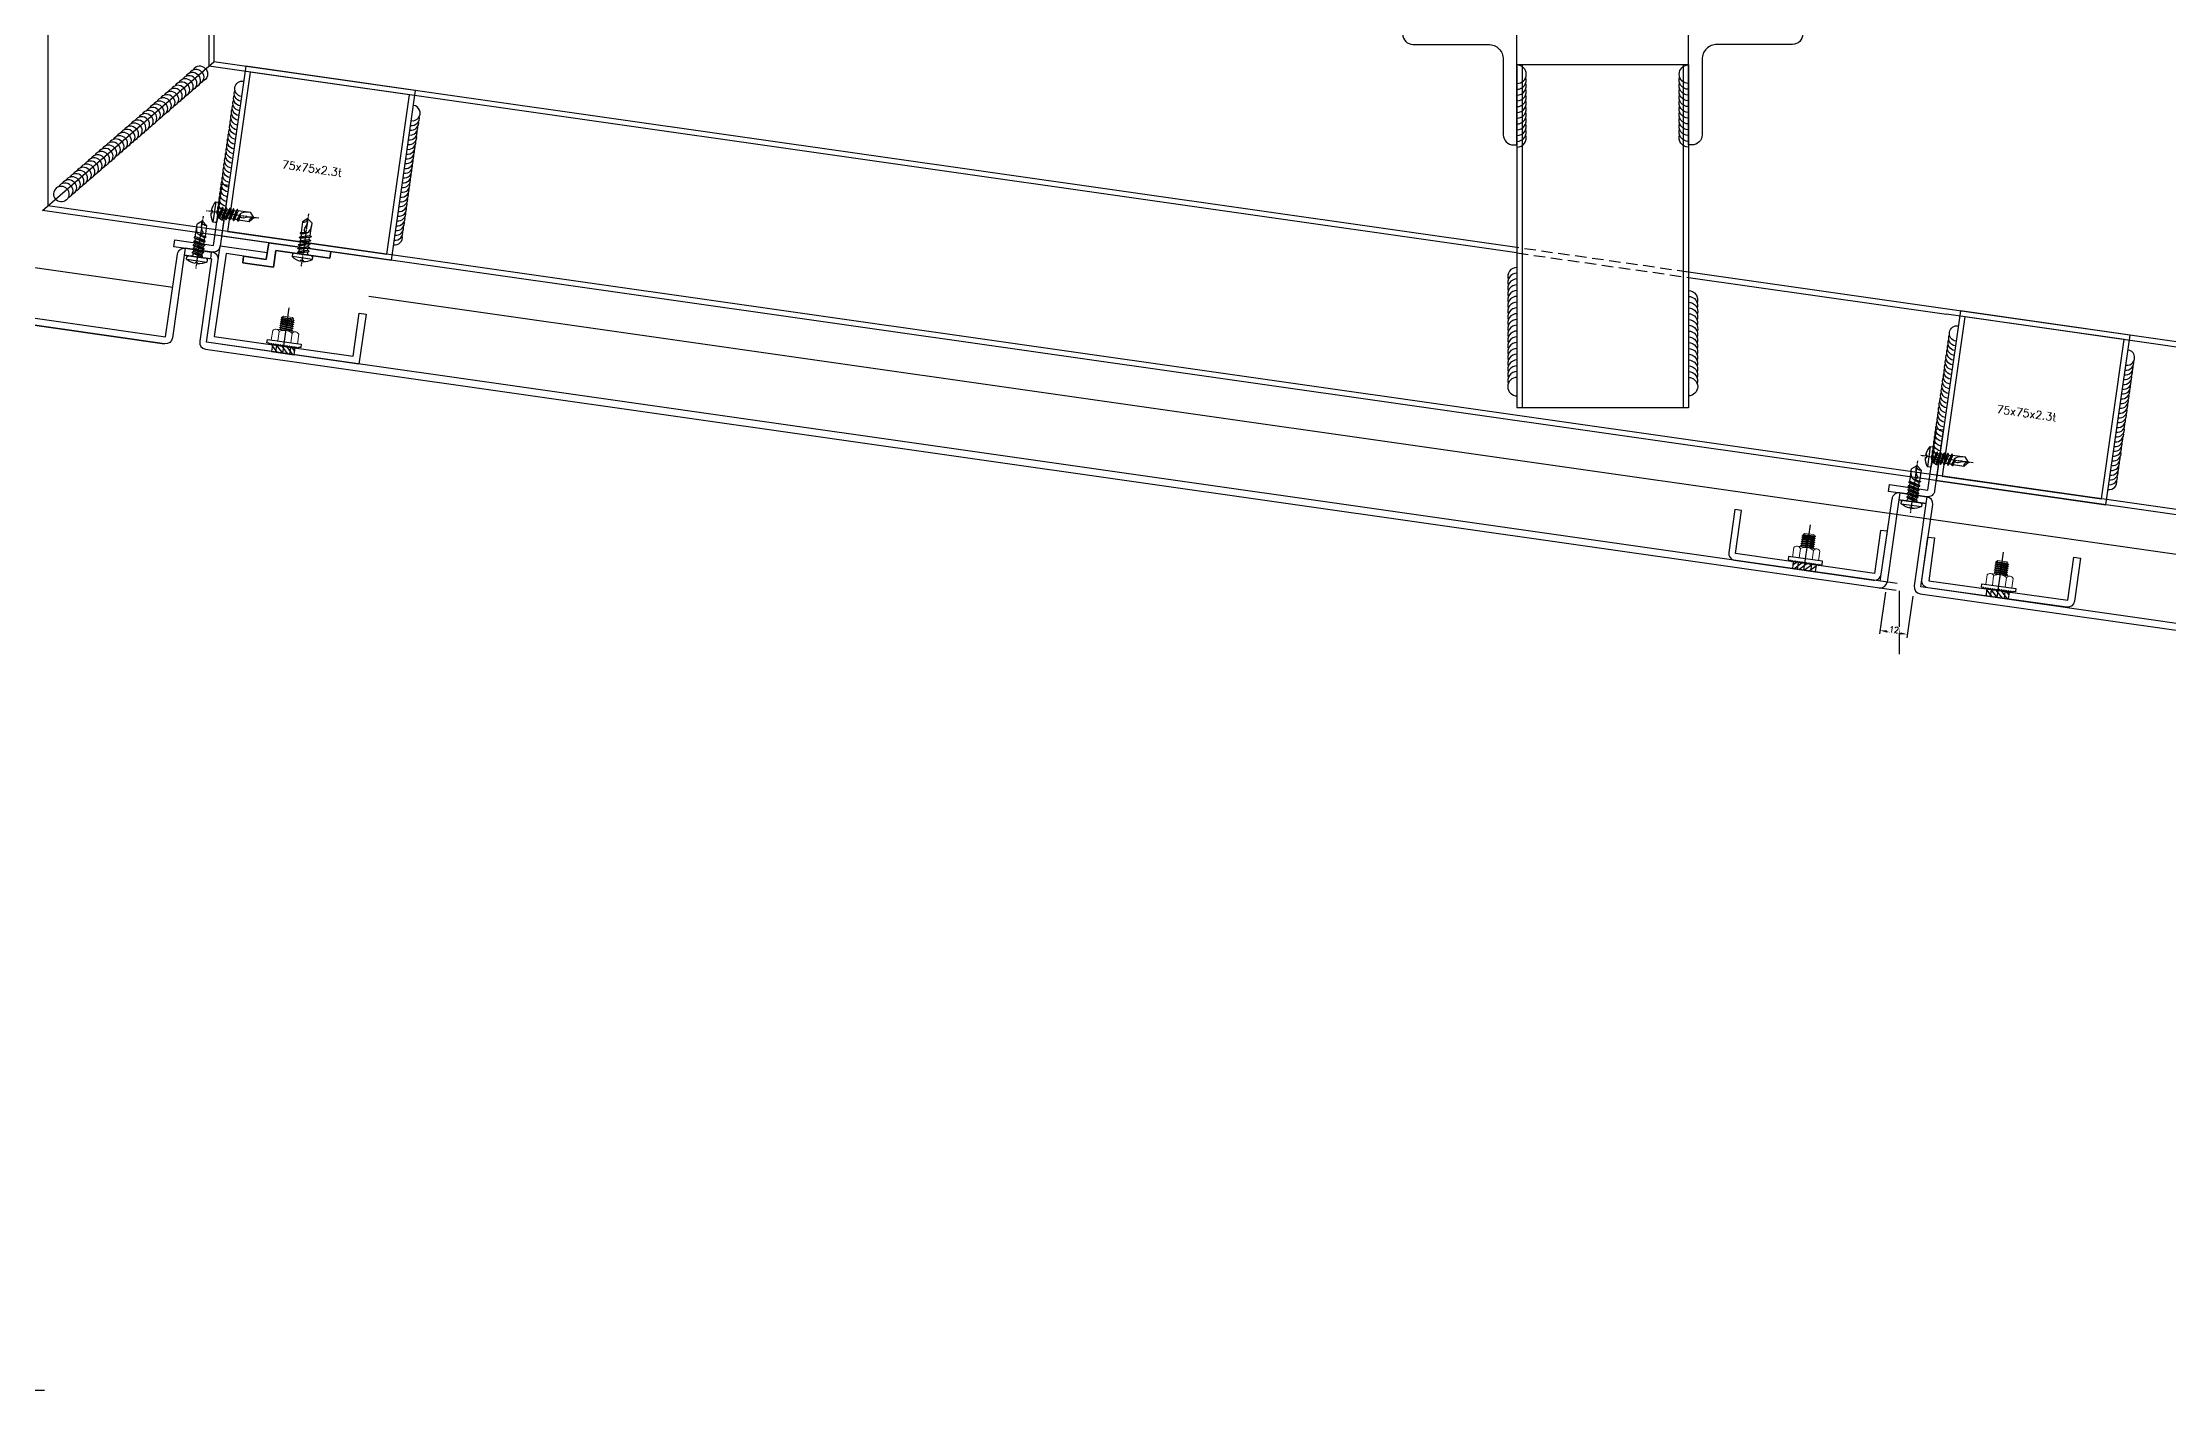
# Model space of a CAD drawing. Extents: x -3378 to 102197, y -3799 to 48702.
# Drawn here: x 55939 to 56869, y 27798 to 28388 of the extents above; entities that cross this region are included whole.
import ezdxf

# ---------------------------------------------------------------- set-up
doc = ezdxf.new("R2010")
doc.units = 0
doc.linetypes.add('CENTER', pattern=[2, 1.25, -0.25, 0.25, -0.25])
doc.linetypes.add('HIDDEN', pattern=[0.375, 0.25, -0.125])
for name, color, linetype in [('11', 11, 'Continuous'), ('24WELD', 55, 'Continuous'), ('3', 3, 'Continuous'), ('4', 4, 'Continuous'), ('6', 6, 'Continuous'), ('ARR', 6, 'Continuous'), ('BCM-DIM', 54, 'Continuous'), ('BCM-EXT', 2, 'Continuous'), ('BCM-SIL', 8, 'Continuous'), ('GM_SECT_15', 15, 'Continuous'), ('視覺模型鋁擠型暫替', 4, 'Continuous'), ('金屬面材 METAL PANEL', 2, 'Continuous'), ('鐵件 STEEL', 20, 'Continuous'), ('隱藏線 HIDDEN', 8, 'HIDDEN')]:
    doc.layers.add(name, color=color, linetype=linetype)
doc.layers.add('12', color=3, linetype='Continuous', lineweight=9)
doc.layers.add('不顯示', color=254, linetype='Continuous', plot=False)
doc.styles.add('DIM', font='simplex.shx', dxfattribs={"bigfont": 'chineset.shx'})
doc.styles.get("Standard").update_dxf_attribs({"font": 'romans.shx', "bigfont": 'chinese.shx'})
doc.dimstyles.new('b4-3', dxfattribs={"dimtxt": 5, "dimasz": 3, "dimexe": 1.5, "dimexo": 1.5, "dimgap": 0, "dimtad": 1, "dimtxsty": 'Standard', "dimcen": -1.5, "dimdle": 1, "dimclrd": 256, "dimclre": 256, "dimclrt": 3, "dimadec": 0, "dimazin": 0, "dimtfac": 1, "dimtmove": 0, "dimatfit": 3, "dimfxl": 0.18, "dimtfill": 1, "dimarcsym": 1})

# ---------------------------------------------------------------- blocks, each defined once
blk = doc.blocks.new('M5x16圓頭自攻')
at = {"layer": 'ARR', "color": 0, "linetype": 'CENTER', "ltscale": 0.87}
blk.add_line((18, 0), (-5.1, 0), dxfattribs=at)
at = {"layer": 'ARR', "color": 0, "linetype": 'ByBlock', "ltscale": 0.3}
for p, q in [((-1.61, -4.5), (-1.61, 4.5)), ((0.5, 2.24), (1.14, 1.9)), ((0.72, 2.13), (1.65, -2.5)), ((1.89, 1.9), (1.14, 1.9)), ((2.24, 2.5), (3.24, -2.5)), ((3.48, 1.9), (2.73, 1.9)), ((3.83, 2.5), (4.83, -2.5)), ((5.07, 1.9), (4.32, 1.9)), ((5.42, 2.5), (6.42, -2.5)), ((6.81, 1.9), (5.91, 1.9)), ((7.16, 2.5), (8.16, -2.5)), ((8.4, 1.9), (7.65, 1.9)), ((8.73, 1.9), (7.98, 1.9)), ((9.08, 2.5), (9.7, -0.6)), ((14.12, 2.1), (9.46, 2.1)), ((15.83, 0.06), (14.12, 2.1)), ((15.83, 0.06), (15.95, 0.06)), ((16, -0.01), (16, 0.01)), ((2.14, -1.9), (2.89, -1.9)), ((3.73, -1.9), (4.48, -1.9)), ((5.32, -1.9), (6.07, -1.9)), ((6.91, -1.9), (7.81, -1.9)), ((8.54, -2.1), (12.91, -2.1)), ((15.83, -0.06), (14.12, -2.1)), ((15.83, -0.06), (15.95, -0.06))]:
    blk.add_line(p, q, dxfattribs=at)
blk.add_lwpolyline([(-2.98, -0.5, 0.134476), (-1.61, -4.5), (-0.58, -4.5, 0.198912), (-0.44, -4.44), (-0.06, -4.06, 0.198912), (0, -3.92), (0, 3.92, 0.198912), (-0.06, 4.06), (-0.44, 4.44, 0.198912), (-0.58, 4.5), (-1.61, 4.5, 0.134562), (-2.98, 0.5), (-2.48, 0.5), (-2.48, -0.5), (-2.98, -0.5)], format="xyb", dxfattribs=at)
blk.add_lwpolyline([(1.14, 1.9), (2.14, -1.9), (1.8, -2.5), (1.65, -2.5), (1.3, -1.9), (0.3, 1.9), (0.5, 2.24)], dxfattribs=at)
for points in [[(3.24, -2.5), (2.89, -1.9), (1.89, 1.9), (2.24, 2.5), (2.39, 2.5), (2.73, 1.9), (3.73, -1.9), (3.39, -2.5)], [(4.83, -2.5), (4.48, -1.9), (3.48, 1.9), (3.83, 2.5), (3.98, 2.5), (4.32, 1.9), (5.32, -1.9), (4.98, -2.5)], [(6.42, -2.5), (6.07, -1.9), (5.07, 1.9), (5.42, 2.5), (5.57, 2.5), (5.91, 1.9), (6.91, -1.9), (6.57, -2.5)], [(8.16, -2.5), (7.81, -1.9), (6.81, 1.9), (7.16, 2.5), (7.31, 2.5), (7.65, 1.9), (8.65, -1.9), (8.31, -2.5)], [(9.08, 2.5), (8.73, 1.9), (9.7, -0.6), (9.46, 2.1), (9.23, 2.5)]]:
    blk.add_lwpolyline(points, close=True, dxfattribs=at)
for centre, radius, start, end in [((0.67, 3.07), 0.874, 220.33884, 257.78016), ((10.86, -0.29), 1.2, 56.15202, 236.15202), ((14.85, 6.88), 7.01, 241.64577, 278.00805), ((15.9, 1.75), 1.82, 168.86169, 267.68654), ((15.95, 0.01), 0.05, 0, 90), ((1.17, -3.34), 1.44, 84.73115, 144.21996), ((13.52, 4.88), 7.01, 241.64577, 274.95411), ((15.95, -0.01), 0.05, 270, 0)]:
    blk.add_arc(centre, radius, start, end, dxfattribs=at)
blk = doc.blocks.new('*U255')
blk.add_blockref('M5x16圓頭自攻', (0, 0))
blk = doc.blocks.new('A$C19b21843')
at = {"layer": '11'}
blk.add_lwpolyline([(3.5, 4), (3, 3.5), (3.5, 3), (3, 2.5), (3.5, 2), (3, 1.5), (3.5, 1), (3.5, 0), (5, 0), (5, 15), (3.5, 15), (3.5, 14), (3, 13.5), (3.5, 13), (3, 12.5), (3.5, 12), (3, 11.5), (3.5, 11), (3, 10.5), (3.5, 10), (3, 9.5), (3.5, 9), (3, 8.5), (3.5, 8), (3, 7.5), (3.5, 7), (3, 6.5), (3.5, 6), (3, 5.5), (3.5, 5), (3, 4.5)], close=True, dxfattribs=at)
at = {"layer": '12'}
for p, q in [((5, 13.25), (9.17, 13.25)), ((9.17, 10.37), (5, 10.37)), ((10, 11.81), (10, 3.19)), ((10, 10.03), (10.19, 10.03)), ((10.46, 10.5), (10.89, 4.57)), ((10.73, 10.03), (11.06, 10.03)), ((11.34, 10.5), (11.77, 4.57)), ((11.61, 10.03), (11.94, 10.03)), ((12.21, 10.5), (12.64, 4.57)), ((12.48, 10.03), (12.81, 10.03)), ((13.09, 10.5), (13.52, 4.57)), ((13.36, 10.03), (13.69, 10.03)), ((13.96, 10.5), (14.39, 4.57)), ((14.23, 10.03), (14.56, 10.03)), ((14.84, 10.5), (15.27, 4.57)), ((9.17, 4.63), (5, 4.63)), ((9.17, 1.75), (5, 1.75)), ((10, 4.95), (10.02, 4.57)), ((10.62, 4.97), (10.25, 4.97)), ((11.5, 4.97), (11.13, 4.97)), ((12.38, 4.97), (12, 4.97)), ((13.25, 4.97), (12.88, 4.97)), ((14.12, 4.97), (13.75, 4.97)), ((15, 4.97), (14.63, 4.97))]:
    blk.add_line(p, q, dxfattribs=at)
for points in [[(10.73, 10.03), (10.46, 10.5), (10.19, 10.03), (10.62, 4.97), (10.89, 4.57), (11.13, 4.97)], [(11.61, 10.03), (11.34, 10.5), (11.06, 10.03), (11.5, 4.97), (11.77, 4.57), (12, 4.97)], [(12.48, 10.03), (12.21, 10.5), (11.94, 10.03), (12.38, 4.97), (12.64, 4.57), (12.88, 4.97)], [(13.36, 10.03), (13.09, 10.5), (12.81, 10.03), (13.25, 4.97), (13.52, 4.57), (13.75, 4.97)], [(14.23, 10.03), (13.96, 10.5), (13.69, 10.03), (14.12, 4.97), (14.39, 4.57), (14.63, 4.97)], [(15.11, 10.03), (14.84, 10.5), (14.56, 10.03), (15, 4.97), (15.27, 4.57), (15.5, 4.97)]]:
    blk.add_lwpolyline(points, close=True, dxfattribs=at)
for points in [[(15.11, 10.03), (15.47, 10.03), (15.47, 5.41)], [(15.47, 10.03), (16, 9.5), (16, 5.5), (15.5, 5)], [(10, 4.59), (10.02, 4.57), (10.25, 4.97), (10, 8.4)]]:
    blk.add_lwpolyline(points, dxfattribs=at)
for centre, radius, start, end in [((8.34, 11.81), 1.66, 300, 60), ((4.63, 7.5), 5.37, 327.68598, 32.31401), ((8.34, 3.19), 1.66, 300, 60)]:
    blk.add_arc(centre, radius, start, end, dxfattribs=at)
at = {"layer": '3'}
for p, q in [((0, 12.01), (3.25, 8.75)), ((3, 10.5), (0, 10.5)), ((0, 9.74), (3.12, 6.62)), ((1.77, 12.5), (3.38, 10.88)), ((0, 7.48), (3.49, 3.99)), ((0, 5.22), (2.72, 2.5)), ((0, 4.5), (3, 4.5)), ((0, 2.96), (0.46, 2.5))]:
    blk.add_line(p, q, dxfattribs=at)
at = {"layer": '4'}
blk.add_line((0, 7.5), (20, 7.5), dxfattribs=at)
at = {"layer": '6'}
blk.add_lwpolyline([(0, 12.5), (3, 12.5), (3.5, 12), (3, 11.5), (3.5, 11), (3, 10.5), (3.5, 10), (3, 9.5), (3.5, 9), (3, 8.5), (3.5, 8), (3, 7.5), (3.5, 7), (3, 6.5), (3.5, 6), (3, 5.5), (3.5, 5), (3, 4.5), (3.5, 4), (3, 3.5), (3.5, 3), (3, 2.5), (0, 2.5)], close=True, dxfattribs=at)
blk = doc.blocks.new('75x75x2.3t')
at = {"layer": 'GM_SECT_15'}
for points in [[(0, -75), (75, -75), (75, 0), (0, 0)], [(2.3, -72.7), (72.7, -72.7), (72.7, -2.3), (2.3, -2.3)]]:
    blk.add_lwpolyline(points, close=True, dxfattribs=at)
at = {"layer": '不顯示', "linetype": 'Continuous', "insert": (21.79, -38.48), "char_height": 3.5, "attachment_point": 1, "style": 'DIM'}
blk.add_mtext_dynamic_manual_height_columns('75x75x2.3t', width=3.4858, gutter_width=17.5, heights=[0], dxfattribs=at)
blk = doc.blocks.new('*U575')
for centre, end in [((-87.9, 45.6), 260.7588), ((-85.6, 44.5), 260.7588), ((-83.4, 43.3), 260.7588), ((-81.2, 42.2), 260.7588), ((-79, 41), 260.7588), ((-76.8, 39.9), 260.7588), ((-74.5, 38.7), 260.7588), ((-72.3, 37.6), 260.7588), ((-70.1, 36.4), 260.7588), ((-67.9, 35.3), 260.7588), ((-65.7, 34.1), 260.7588), ((-63.4, 33), 260.7588), ((-61.2, 31.8), 260.7588), ((-59, 30.7), 260.7588), ((-56.8, 29.5), 260.7588), ((-54.6, 28.4), 260.7588), ((-52.4, 27.2), 260.7588), ((-50.1, 26), 260.7588), ((-47.9, 24.9), 260.7588), ((-45.7, 23.7), 260.7588), ((-43.5, 22.6), 260.7588), ((-41.3, 21.4), 260.7588), ((-39, 20.3), 260.7588), ((-36.8, 19.1), 260.7588), ((-34.6, 18), 260.7588), ((-32.4, 16.8), 260.7588), ((-30.2, 15.7), 260.7588), ((-28, 14.5), 260.7588), ((-25.7, 13.4), 260.7588), ((-23.5, 12.2), 260.7588), ((-21.3, 11.1), 260.7588), ((-19.1, 9.9), 260.7588), ((-16.9, 8.8), 260.7588), ((-14.6, 7.6), 260.7588), ((-12.4, 6.5), 260.7588), ((-10.2, 5.3), 260.7588), ((-8, 4.1), 260.7588), ((-5.8, 3), 260.7588), ((-3.5, 1.8), 332.549)]:
    blk.add_arc(centre, 4, 152.549, end)
blk = doc.blocks.new('*U576')
for centre, end in [((-87.9, 45.6), 260.7588), ((-85.6, 44.5), 260.7588), ((-83.4, 43.3), 260.7588), ((-81.2, 42.2), 260.7588), ((-79, 41), 260.7588), ((-76.8, 39.9), 260.7588), ((-74.5, 38.7), 260.7588), ((-72.3, 37.6), 260.7588), ((-70.1, 36.4), 260.7588), ((-67.9, 35.3), 260.7588), ((-65.7, 34.1), 260.7588), ((-63.4, 33), 260.7588), ((-61.2, 31.8), 260.7588), ((-59, 30.7), 260.7588), ((-56.8, 29.5), 260.7588), ((-54.6, 28.4), 260.7588), ((-52.4, 27.2), 260.7588), ((-50.1, 26), 260.7588), ((-47.9, 24.9), 260.7588), ((-45.7, 23.7), 260.7588), ((-43.5, 22.6), 260.7588), ((-41.3, 21.4), 260.7588), ((-39, 20.3), 260.7588), ((-36.8, 19.1), 260.7588), ((-34.6, 18), 260.7588), ((-32.4, 16.8), 260.7588), ((-30.2, 15.7), 260.7588), ((-28, 14.5), 260.7588), ((-25.7, 13.4), 260.7588), ((-23.5, 12.2), 260.7588), ((-21.3, 11.1), 260.7588), ((-19.1, 9.9), 260.7588), ((-16.9, 8.8), 260.7588), ((-14.6, 7.6), 260.7588), ((-12.4, 6.5), 260.7588), ((-10.2, 5.3), 260.7588), ((-8, 4.1), 260.7588), ((-5.8, 3), 260.7588), ((-3.5, 1.8), 332.549)]:
    blk.add_arc(centre, 4, 152.549, end)
blk = doc.blocks.new('*U572')
for centre, end in [((-69, 2.2), 286.3529), ((-66.5, 2.2), 286.3529), ((-64, 2.1), 286.3529), ((-61.5, 2), 286.3529), ((-59, 1.9), 286.3529), ((-56.5, 1.8), 286.3529), ((-54, 1.7), 286.3529), ((-51.5, 1.7), 286.3529), ((-49, 1.6), 286.3529), ((-46.5, 1.5), 286.3529), ((-44, 1.4), 286.3529), ((-41.5, 1.3), 286.3529), ((-39, 1.3), 286.3529), ((-36.5, 1.2), 286.3529), ((-34, 1.1), 286.3529), ((-31.5, 1), 286.3529), ((-29, 0.9), 286.3529), ((-26.5, 0.9), 286.3529), ((-24, 0.8), 286.3529), ((-21.5, 0.7), 286.3529), ((-19, 0.6), 286.3529), ((-16.5, 0.5), 286.3529), ((-14, 0.5), 286.3529), ((-11.5, 0.4), 286.3529), ((-9, 0.3), 286.3529), ((-6.5, 0.2), 286.3529), ((-4, 0.1), 358.1431)]:
    blk.add_arc(centre, 4, 178.1431, end)
blk = doc.blocks.new('*U573')
for centre, end in [((-69, 2.2), 286.3529), ((-66.5, 2.2), 286.3529), ((-64, 2.1), 286.3529), ((-61.5, 2), 286.3529), ((-59, 1.9), 286.3529), ((-56.5, 1.8), 286.3529), ((-54, 1.7), 286.3529), ((-51.5, 1.7), 286.3529), ((-49, 1.6), 286.3529), ((-46.5, 1.5), 286.3529), ((-44, 1.4), 286.3529), ((-41.5, 1.3), 286.3529), ((-39, 1.3), 286.3529), ((-36.5, 1.2), 286.3529), ((-34, 1.1), 286.3529), ((-31.5, 1), 286.3529), ((-29, 0.9), 286.3529), ((-26.5, 0.9), 286.3529), ((-24, 0.8), 286.3529), ((-21.5, 0.7), 286.3529), ((-19, 0.6), 286.3529), ((-16.5, 0.5), 286.3529), ((-14, 0.5), 286.3529), ((-11.5, 0.4), 286.3529), ((-9, 0.3), 286.3529), ((-6.5, 0.2), 286.3529), ((-4, 0.1), 358.1431)]:
    blk.add_arc(centre, 4, 178.1431, end)
blk = doc.blocks.new('*U306')
for centre, end in [((3.94, -0.69), 170.02199), ((6.4, -1.13), 98.23184), ((8.86, -1.56), 98.23184), ((11.33, -1.99), 98.23184), ((13.79, -2.43), 98.23184), ((16.25, -2.86), 98.23184), ((18.71, -3.29), 98.23184), ((21.17, -3.73), 98.23184), ((23.64, -4.16), 98.23184), ((26.1, -4.59), 98.23184), ((28.56, -5.02), 98.23184), ((31.02, -5.46), 98.23184)]:
    blk.add_arc(centre, 4, 350.02199, end)
blk = doc.blocks.new('*U307')
for centre, end in [((3.94, -0.69), 170.02199), ((6.4, -1.13), 98.23184), ((8.86, -1.56), 98.23184), ((11.33, -1.99), 98.23184), ((13.79, -2.43), 98.23184), ((16.25, -2.86), 98.23184), ((18.71, -3.29), 98.23184), ((21.17, -3.73), 98.23184), ((23.64, -4.16), 98.23184), ((26.1, -4.59), 98.23184), ((28.56, -5.02), 98.23184), ((31.02, -5.46), 98.23184)]:
    blk.add_arc(centre, 4, 350.02199, end)
blk = doc.blocks.new('*U275')
for centre, end in [((-69, 2.2), 286.3529), ((-66.5, 2.2), 286.3529), ((-64, 2.1), 286.3529), ((-61.5, 2), 286.3529), ((-59, 1.9), 286.3529), ((-56.5, 1.8), 286.3529), ((-54, 1.7), 286.3529), ((-51.5, 1.7), 286.3529), ((-49, 1.6), 286.3529), ((-46.5, 1.5), 286.3529), ((-44, 1.4), 286.3529), ((-41.5, 1.3), 286.3529), ((-39, 1.3), 286.3529), ((-36.5, 1.2), 286.3529), ((-34, 1.1), 286.3529), ((-31.5, 1), 286.3529), ((-29, 0.9), 286.3529), ((-26.5, 0.9), 286.3529), ((-24, 0.8), 286.3529), ((-21.5, 0.7), 286.3529), ((-19, 0.6), 286.3529), ((-16.5, 0.5), 286.3529), ((-14, 0.5), 286.3529), ((-11.5, 0.4), 286.3529), ((-9, 0.3), 286.3529), ((-6.5, 0.2), 286.3529), ((-4, 0.1), 358.1431)]:
    blk.add_arc(centre, 4, 178.1431, end)
blk = doc.blocks.new('*U285')
for centre, end in [((-69, 2.2), 286.3529), ((-66.5, 2.2), 286.3529), ((-64, 2.1), 286.3529), ((-61.5, 2), 286.3529), ((-59, 1.9), 286.3529), ((-56.5, 1.8), 286.3529), ((-54, 1.7), 286.3529), ((-51.5, 1.7), 286.3529), ((-49, 1.6), 286.3529), ((-46.5, 1.5), 286.3529), ((-44, 1.4), 286.3529), ((-41.5, 1.3), 286.3529), ((-39, 1.3), 286.3529), ((-36.5, 1.2), 286.3529), ((-34, 1.1), 286.3529), ((-31.5, 1), 286.3529), ((-29, 0.9), 286.3529), ((-26.5, 0.9), 286.3529), ((-24, 0.8), 286.3529), ((-21.5, 0.7), 286.3529), ((-19, 0.6), 286.3529), ((-16.5, 0.5), 286.3529), ((-14, 0.5), 286.3529), ((-11.5, 0.4), 286.3529), ((-9, 0.3), 286.3529), ((-6.5, 0.2), 286.3529), ((-4, 0.1), 358.1431)]:
    blk.add_arc(centre, 4, 178.1431, end)
blk = doc.blocks.new('*D874')
at = {"layer": 'Defpoints', "color": 0, "transparency": 16777216}
for p in [(56745.17, 28148.8), (56757.05, 28147.1, 0)]:
    blk.add_point(p, dxfattribs=at)
at = {"layer": '不顯示', "lineweight": -2, "transparency": 16777216}
for p, q in [((56744.96, 28147.31), (56742.36, 28129.1)), ((56756.84, 28145.62), (56754.24, 28127.4)), ((56745.54, 28130.16), (56751.48, 28129.31))]:
    blk.add_line(p, q, dxfattribs=at)
at = {"layer": '不顯示', "transparency": 16777216}
for points in [[(56745.61, 28130.65), (56745.47, 28129.66), (56742.57, 28130.58)], [(56751.55, 28129.81), (56751.41, 28128.82), (56754.45, 28128.89)]]:
    blk.add_solid(points, dxfattribs=at)
at = {"layer": '不顯示', "color": 3, "transparency": 16777216, "insert": (56748.69, 28130.97), "char_height": 2.5, "attachment_point": 5, "rotation": 351.87908, "bg_fill": 3, "box_fill_scale": 1.1, "bg_fill_color": 256, "bg_fill_true_color": 13158600, "bg_fill_transparency": 0}
blk.add_mtext('12', dxfattribs=at)
at = {"layer": 'Defpoints', "color": 0, "transparency": 16777216}
blk.add_point((56754.45, 28128.89), dxfattribs=at)
blk = doc.blocks.new('*U288')
for centre, end in [((3.94, -0.69), 170.02199), ((6.4, -1.13), 98.23184), ((8.86, -1.56), 98.23184), ((11.33, -1.99), 98.23184), ((13.79, -2.43), 98.23184), ((16.25, -2.86), 98.23184), ((18.71, -3.29), 98.23184), ((21.17, -3.73), 98.23184), ((23.64, -4.16), 98.23184), ((26.1, -4.59), 98.23184), ((28.56, -5.02), 98.23184), ((31.02, -5.46), 98.23184), ((33.49, -5.89), 98.23184), ((35.95, -6.32), 98.23184), ((38.41, -6.76), 98.23184), ((40.87, -7.19), 98.23184)]:
    blk.add_arc(centre, 4, 350.02199, end)
blk = doc.blocks.new('*U289')
for centre, end in [((3.94, -0.69), 170.02199), ((6.4, -1.13), 98.23184), ((8.86, -1.56), 98.23184), ((11.33, -1.99), 98.23184), ((13.79, -2.43), 98.23184), ((16.25, -2.86), 98.23184), ((18.71, -3.29), 98.23184), ((21.17, -3.73), 98.23184), ((23.64, -4.16), 98.23184), ((26.1, -4.59), 98.23184), ((28.56, -5.02), 98.23184), ((31.02, -5.46), 98.23184), ((33.49, -5.89), 98.23184), ((35.95, -6.32), 98.23184), ((38.41, -6.76), 98.23184), ((40.87, -7.19), 98.23184), ((43.33, -7.62), 98.23184), ((45.8, -8.06), 98.23184), ((48.26, -8.49), 98.23184), ((50.72, -8.92), 98.23184)]:
    blk.add_arc(centre, 4, 350.02199, end)

msp = doc.modelspace()

# ---------------------------------------------------------------- linework, layer by layer
at = {"layer": 'BCM-EXT'}
msp.add_line((56064.297, 28293.408, 0), (56064.721, 28296.378, 0), dxfattribs=at)
at = {"layer": 'BCM-EXT', "elevation": 0}
msp.add_lwpolyline([(56037.595, 28300.248), (56036.553, 28292.943), (56026.634, 28294.358), (56026.21, 28291.388), (56039.623, 28289.474), (56040.666, 28296.78), (56064.297, 28293.408)], dxfattribs=at)
at = {"layer": 'GM_SECT_15'}
for p, q in [((55940.931, 28897.576, 0), (55940.931, 28316.365, 0)), ((56011.331, 28400.995, 0), (56011.331, 28377.432, 0)), ((56013.631, 28400.995, 0), (56013.631, 28379.427, 0)), ((55938.652, 28314.367, 0), (56013.631, 28379.427, 0)), ((56583.707, 28295.758, 0), (56011.331, 28377.432, 0)), ((56583.707, 28298.081, 0), (56013.631, 28379.428, 0)), ((56583.707, 28298.081, 0), (56013.631, 28379.428, 0)), ((56658.707, 28377.995, 0), (56583.707, 28377.995, 0)), ((56583.707, 28377.995, 0), (56583.707, 28227.995, 0)), ((56586.007, 28377.995, 0), (56586.007, 28227.995, 0)), ((56656.407, 28377.995, 0), (56656.407, 28227.995, 0)), ((56658.707, 28377.995, 0), (56658.707, 28227.995, 0)), ((58427.722, 27959.186, 0), (55938.651, 28314.367, 0)), ((58741.129, 27914.464, 0), (55938.652, 28314.367, 0)), ((58741.454, 27916.741, 0), (55940.931, 28316.365, 0)), ((56772, 28271.213, 0), (56658.707, 28287.379, 0)), ((56658.707, 28285.056, 0), (56771.675, 28268.936, 0)), ((57383.707, 28181.603, 0), (56771.675, 28268.936, 0)), ((57383.707, 28183.926, 0), (56772, 28271.213, 0)), ((57383.707, 28183.926, 0), (56772, 28271.213, 0)), ((56658.707, 28227.995, 0), (56583.707, 28227.995, 0))]:
    msp.add_line(p, q, dxfattribs=at)
at = {"layer": 'GM_SECT_15', "elevation": 0}
for points in [[(56577.707, 28347.495, 0.4142136), (56582.207, 28342.995), (56583.707, 28342.995), (56583.707, 28392.995), (56533.707, 28392.995), (56533.707, 28391.495, 0.4142136), (56538.207, 28386.995), (56571.207, 28386.995, -0.4142136), (56577.707, 28380.495)], [(56664.707, 28347.495, -0.4142136), (56660.207, 28342.995), (56658.707, 28342.995), (56658.707, 28392.995), (56708.707, 28392.995), (56708.707, 28391.495, -0.4142136), (56704.207, 28386.995), (56671.207, 28386.995, 0.4142136), (56664.707, 28380.495)]]:
    msp.add_lwpolyline(points, format="xyb", close=True, dxfattribs=at)
at = {"layer": '不顯示'}
msp.add_line((56751.111, 28120.152), (56751.111, 28147.948), dxfattribs=at)
at = {"layer": '視覺模型鋁擠型暫替', "color": 1, "linetype": 'Continuous'}
msp.add_line((55939.497, 27798.122, 0), (51030.961, 27798.086), dxfattribs=at)
at = {"layer": '金屬面材 METAL PANEL'}
for p, q in [((55805.556, 28307.996, 0), (55995.618, 28280.789, 0)), ((56001.083, 28297.802, 0), (56000.66, 28294.833, 0)), ((56000.66, 28294.833, 0), (56012.539, 28293.137, 0)), ((56012.963, 28296.107, 0), (56001.083, 28297.802, 0)), ((56012.539, 28293.137, 0), (56007.397, 28257.102, 0)), ((55778.849, 28286.564, 0), (55992.076, 28256.041, 0)), ((56010.367, 28256.678, 0), (56015.509, 28292.714, 0)), ((56081.327, 28276.857, 0), (57496.863, 28074.869, 0)), ((56750.05, 28151.13, 0), (56010.367, 28256.678, 0)), ((56009.943, 28253.708, 0), (56749.626, 28148.16, 0)), ((56751.161, 28190.771, 0), (56750.737, 28187.801, 0)), ((56763.041, 28189.076, 0), (56751.161, 28190.771, 0)), ((56751.161, 28190.771, 0), (56763.041, 28189.076, 0)), ((56750.737, 28187.801, 0), (56762.617, 28186.106, 0)), ((56762.617, 28186.106, 0), (56750.737, 28187.801, 0)), ((56763.041, 28189.076, 0), (56762.617, 28186.106, 0)), ((56760.021, 28146.677, 0), (57499.626, 28041.14, 0)), ((57500.05, 28044.11, 0), (56760.445, 28149.647, 0))]:
    msp.add_line(p, q, dxfattribs=at)
at = {"layer": '金屬面材 METAL PANEL', "elevation": 0}
for points in [[(55695.29, 28367.218), (55786.901, 28354.104, -0.4142136), (55789.446, 28350.709), (55780.66, 28289.335), (55992.501, 28259.011), (55997.686, 28295.254, -0.4142136), (56001.08, 28297.798), (56012.492, 28296.167), (56012.067, 28293.197), (56000.655, 28294.829), (55995.471, 28258.586, -0.4142132), (55992.076, 28256.041), (55778.849, 28286.564, -0.4142136), (55777.492, 28288.374), (55786.476, 28351.134), (55694.865, 28364.248, -0.3731576), (55692.29, 28367.218), (55692.29, 28384.649), (55679.29, 28384.649), (55679.29, 28387.649), (55692.29, 28387.649, -0.4142136), (55695.29, 28384.649)], [(55996.549, 28301.446), (56013.384, 28299.078), (56017.173, 28325.81), (56020.144, 28325.392), (56016.354, 28298.66, -0.4142136), (56012.966, 28296.107), (55996.131, 28298.476)], [(56746.627, 28194.415), (56763.461, 28192.046), (56767.251, 28218.779), (56770.221, 28218.361), (56766.432, 28191.628, -0.4142136), (56763.043, 28189.076), (56746.209, 28191.444)]]:
    msp.add_lwpolyline(points, format="xyb", close=True, dxfattribs=at)
at = {"layer": '金屬面材 METAL PANEL', "linetype": 'Continuous', "elevation": 0}
for points in [[(56080.197, 28268.937), (56077.089, 28247.158), (56010.367, 28256.678), (56016.385, 28298.851), (56036.976, 28295.913), (56036.552, 28292.943), (56018.931, 28295.457), (56013.761, 28259.224), (56074.543, 28250.551), (56077.227, 28269.361), (56080.197, 28268.937)], [(56064.297, 28293.408), (56040.666, 28296.78), (56039.623, 28289.474), (56026.21, 28291.388), (56026.634, 28294.358), (56036.553, 28292.943), (56037.595, 28300.248), (56064.721, 28296.378), (56064.295, 28293.408)]]:
    msp.add_lwpolyline(points, dxfattribs=at)
at = {"layer": '金屬面材 METAL PANEL'}
for centre, start, end in [((56012.539, 28293.137, 0), 351.879072, 81.879072), ((56010.367, 28256.678, 0), 171.879139, 261.879073), ((56750.737, 28187.801, 0), 81.879077, 171.879077), ((56762.617, 28186.106, 0), 351.879072, 81.879072)]:
    msp.add_arc(centre, 3, start, end, dxfattribs=at)
at = {"layer": '鐵件 STEEL'}
msp.add_line((55938.651, 28314.367, 0), (56013.631, 28379.428, 0), dxfattribs=at)
at = {"layer": '隱藏線 HIDDEN', "linetype": 'HIDDEN', "ltscale": 20}
for p, q in [((56658.707, 28287.379, 0), (56583.707, 28298.081, 0)), ((56583.707, 28295.758, 0), (56658.707, 28285.056, 0))]:
    msp.add_line(p, q, dxfattribs=at)

# ---------------------------------------------------------------- block references
at = {"layer": '24WELD'}
for name, p, xscale, yscale, zscale, rotation in [('*U576', (55944.341, 28319.339, 0), 0.8437500000000009, 0.8437500000000009, 0.8437500000000009, 248.3797869787304), ('*U306', (56583.707, 28377.995, 0), 1.012500000000001, 1.012500000000001, 1.012500000000001, 279.9783111793436), ('*U307', (56658.707, 28377.995, 0), -1.012500000000001, 1.012500000000001, 1.012500000000001, 80.02168882065637), ('*U575', (55944.341, 28319.339, 0), -0.8437500000000007, 0.8437500000000009, 0.8437500000000008, 13.47769975843852), ('*U572', (56026.67, 28370.921, 0), -0.8437500000000008, 0.8437500000000008, 0.8437500000000008, 260.0217577098238), ('*U573', (56100.918, 28360.326, 0), 0.8437500000000008, 0.8437500000000008, 0.8437500000000008, 83.73640239755889), ('*U289', (56583.707, 28233.231, 0), 1.012500000000001, 1.012500000000001, 1.012500000000001, 99.97831117934365), ('*U288', (56658.707, 28233.231, 0), -1.012500000000001, 1.012500000000001, 1.012500000000001, 260.0216888206563), ('*U275', (56776.74, 28263.896, 0), -0.8437500000000008, 0.8437500000000008, 0.8437500000000008, 260.0217577098238), ('*U285', (56850.988, 28253.301, 0), 0.8437500000000008, 0.8437500000000008, 0.8437500000000008, 83.73640239755889)]:
    msp.add_blockref(name, p, dxfattribs=dict(at, xscale=xscale, yscale=yscale, zscale=zscale, rotation=rotation))
at = {"layer": 'BCM-DIM', "xscale": -1}
for p, rotation in [((56036.303, 28252.977, 0), 261.8790730449376), ((56786.388, 28146.083, 0), 262.1025777342891)]:
    msp.add_blockref('A$C19b21843', p, dxfattribs=dict(at, rotation=rotation))
at = {"layer": 'BCM-DIM', "rotation": 81.87907304458106}
msp.add_blockref('A$C19b21843', (56716.689, 28155.89, 0), dxfattribs=at)
at = {"layer": 'BCM-SIL', "xscale": -1}
for p, rotation in [((56006.361, 28294.013, 0), 261.9908253894112), ((56015.419, 28313.434, 0), 171.9908253894112), ((56765.496, 28206.403, 0), 171.9908253894112), ((56756.439, 28186.982, 0), 261.9908253894112)]:
    msp.add_blockref('*U255', p, dxfattribs=dict(at, rotation=rotation))
at = {"layer": 'BCM-SIL', "rotation": 81.85584514685473}
msp.add_blockref('*U255', (56052.481, 28295.094, 0), dxfattribs=at)
at = {"layer": 'GM_SECT_15', "rotation": 351.8790773316075}
for p in [(56027.599, 28377.434, 0), (56777.669, 28270.409, 0)]:
    msp.add_blockref('75x75x2.3t', p, dxfattribs=at)

# ---------------------------------------------------------------- next in the draw order: dimensions: what is measured, and where the dimension line sits
at = {"layer": '不顯示'}
dim = msp.add_aligned_dim(p1=(56745.171, 28148.796), p2=(56757.051, 28147.101, 0), distance=-18.399, dimstyle='b4-3', override={"dimtxt": 2.5}, dxfattribs=at)
dim.commit()
dim.dimension.update_dxf_attribs({"geometry": '*D874', "text_midpoint": (56748.689, 28130.972)})

# ---------------------------------------------------------------- next in the draw order: linework, layer by layer
at = {"layer": '金屬面材 METAL PANEL'}
for p, q in [((56742.625, 28152.19, 0), (56747.767, 28188.225, 0)), ((56750.737, 28187.801, 0), (56745.595, 28151.766, 0)), ((56762.617, 28186.106, 0), (56757.475, 28150.071, 0)), ((56760.445, 28149.647, 0), (56765.587, 28185.682, 0))]:
    msp.add_line(p, q, dxfattribs=at)
at = {"layer": '金屬面材 METAL PANEL', "linetype": 'Continuous', "elevation": 0}
for points in [[(56679.011, 28183.489), (56676.327, 28164.68, 0.4142134), (56678.873, 28161.286), (56739.655, 28152.613, 0.4142136), (56743.049, 28155.159), (56745.733, 28173.968), (56745.733, 28173.968), (56742.763, 28174.392), (56742.763, 28174.392), (56740.079, 28155.582), (56679.297, 28164.256), (56681.981, 28183.065), (56679.011, 28183.489)], [(56830.219, 28162.213), (56827.609, 28143.394, -0.4142134), (56824.225, 28140.834), (56763.409, 28149.27, -0.4142136), (56760.85, 28152.654), (56763.461, 28171.474), (56763.461, 28171.474), (56766.432, 28171.062), (56766.432, 28171.062), (56763.822, 28152.242), (56824.637, 28143.806), (56827.248, 28162.626), (56830.219, 28162.213)]]:
    msp.add_lwpolyline(points, format="xyb", dxfattribs=at)
at = {"layer": '金屬面材 METAL PANEL'}
for centre, start, end in [((56742.625, 28152.19, 0), 261.879076, 351.87901), ((56760.445, 28149.647, 0), 171.879139, 261.879073)]:
    msp.add_arc(centre, 3, start, end, dxfattribs=at)

doc.saveas('drawing.dxf')
